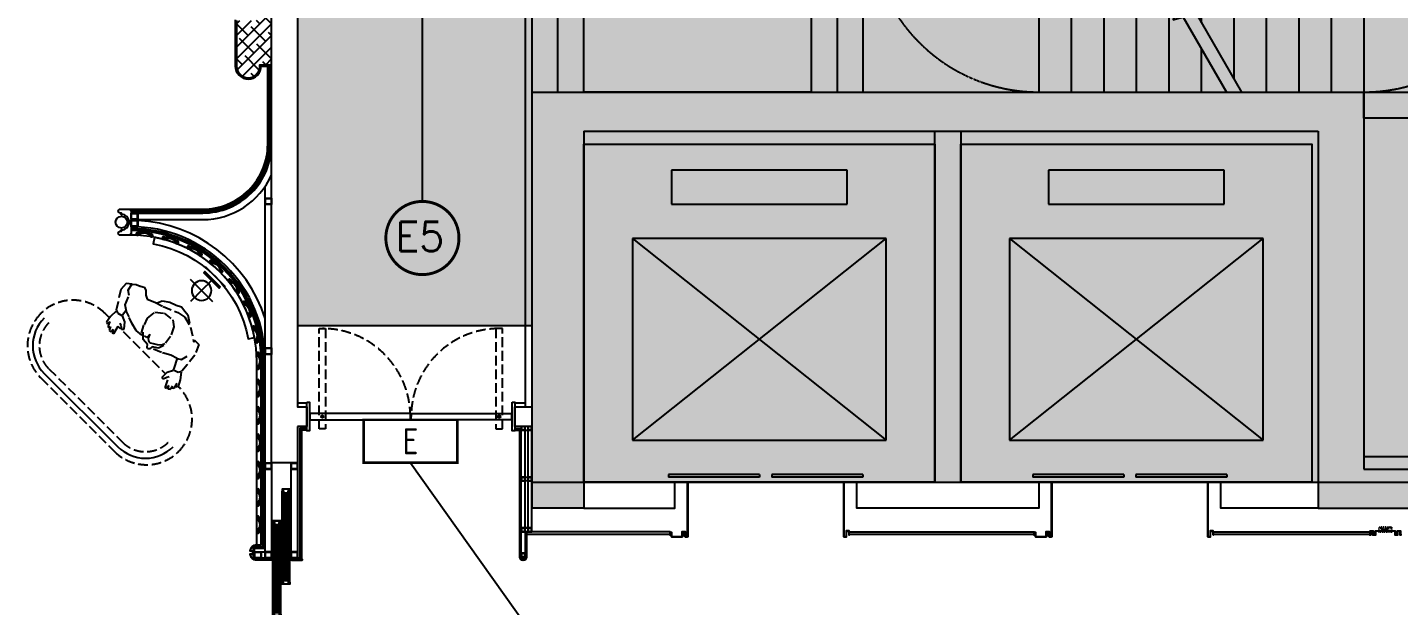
# Model space of a CAD drawing. Extents: x -284868 to 304789, y -137694 to 137894.
# Drawn here: x 131118 to 141663, y -96536 to -92091 of the extents above; entities that cross this region are included whole.
import ezdxf
from ezdxf.enums import TextEntityAlignment as Align

# ---------------------------------------------------------------- set-up
doc = ezdxf.new("R2010")
doc.units = 0
doc.set_wipeout_variables(frame=1)
doc.linetypes.add('DASH', pattern=[0.35, 0.25, -0.1])
doc.layers.get('0').update_dxf_attribs({"linetype": 'CONTINUOUS'})
for name, color, linetype in [('0-墙', 4, 'CONTINUOUS'), ('0-建筑柱体', 251, 'CONTINUOUS'), ('0-电梯', 3, 'CONTINUOUS'), ('0-非设计区域', 251, 'CONTINUOUS'), ('DIM-应急', 1, 'CONTINUOUS'), ('EQUIP-应急', 3, 'CONTINUOUS'), ('EQUIP-照明', 3, 'CONTINUOUS'), ('P-完成面', 42, 'CONTINUOUS'), ('P-平面家具', 3, 'CONTINUOUS'), ('P-平面楼梯', 3, 'CONTINUOUS'), ('P-门扇', 6, 'CONTINUOUS'), ('WIRE-照明', 130, 'CONTINUOUS')]:
    doc.layers.add(name, color=color, linetype=linetype)
doc.styles.add('_TEL_ATTDEF', font='GBENOR', dxfattribs={"width": 0.8, "height": 3, "bigfont": 'GBCBIG'})
doc.styles.add('_TEL_DIM', font='SIMPLEX', dxfattribs={"width": 0.8, "height": 3.5, "bigfont": 'HZTXT'})
doc.linetypes.add('FENCELINE2', pattern='A,6.35,-2.54,[132,ltypeshp.shx,S=2.54,R=0,X=-2.54,Y=0],-2.54,25.4', length=36.83)

# ---------------------------------------------------------------- blocks, each defined once
blk = doc.blocks.new('213r5467')
for p, q in [((-90909, -260063), (-90909, -260326)), ((-89559, -260063), (-90909, -260063)), ((-89559, -260326), (-89559, -260063)), ((-90909, -260326), (-89559, -260326)), ((-91209, -260588), (-91209, -262138)), ((-89259, -260588), (-91209, -260588)), ((-91209, -260588), (-89259, -262138)), ((-91209, -262138), (-89259, -260588)), ((-89259, -262138), (-89259, -260588)), ((-91209, -262138), (-89259, -262138))]:
    blk.add_line(p, q)
blk.add_lwpolyline([(-88884, -262463), (-91584, -262463), (-91584, -259863), (-88884, -259863), (-88884, -262463)])
blk = doc.blocks.new('sgASGHHHH')
for points in [[(-108646, -911224), (-109046, -910924), (-109046, -914124), (-108646, -914124)], [(-109046, -910924), (-108646, -911224), (-102996, -911224), (-102646, -910924)], [(-102646, -910924), (-102996, -911224), (-102996, -914124), (-102646, -913824)], [(-102646, -913824), (-102996, -914124), (-94146, -914124), (-94646, -913824)]]:
    blk.add_hatch(color=256).paths.add_polyline_path(points)
at = {"color": 4}
for p, q in [((-109046, -910924), (-109046, -914124)), ((-109046, -910924), (-102646, -910924)), ((-102646, -910924), (-102646, -913824)), ((-108646, -911224), (-108646, -914124)), ((-108646, -911224), (-102996, -911224)), ((-102996, -911224), (-102996, -914124)), ((-102646, -913824), (-94646, -913824)), ((-108646, -914124), (-109046, -914124)), ((-102996, -914124), (-94146, -914124))]:
    blk.add_line(p, q, dxfattribs=at)
blk = doc.blocks.new('$DORLIB2D$00000127')
at = {"color": 0}
for points in [[(-0.5333, 0.7949), (-0.5333, 0.6904)], [(-0.0333, 0.7949), (-0.5333, 0.7949)], [(-0.0333, 0.7949), (-0.0333, 0.6904)], [(0.5333, 0.7949), (0.0333, 0.7949)], [(0.0333, 0.7949), (0.0333, 0.6904)], [(0.5333, 0.7949), (0.5333, 0.6904)], [(-0.0333, 0.6904), (-0.5333, 0.6904)], [(0.5333, 0.6904), (0.0333, 0.6904)], [(0.5, 0.5), (-0.5, 0.5)]]:
    blk.add_lwpolyline(points, dxfattribs=at)
blk = doc.blocks.new('A$C00a7c3ed')
for p, q in [((-3800, -1240), (-3800, 0)), ((-3550, -1240), (-3550, 0)), ((-3300, -1240), (-3300, 0)), ((-3050, -1240), (-3050, 0)), ((-2800, -1240), (-2800, 0)), ((-2550, -1240), (-2550, 0)), ((-2300, -1240), (-2300, 0)), ((-2050, -1240), (-2050, 0)), ((-1800, -1240), (-1800, 0)), ((-1550, -1240), (-1550, 0)), ((-1300, -1240), (-1300, 0)), ((-1300, 0), (-1300, -1240)), ((-3860, -1240), (-3860, -1560)), ((-1240, -1240), (-3860, -1240)), ((-1240, -1560), (-1240, -1240)), ((-1300, -1300), (-3800, -1300)), ((-3800, -1300), (-3800, -1500)), ((-1300, -1300), (-3800, -1300)), ((-3800, -1500), (-3800, -1300)), ((-1300, -1500), (-1300, -1300)), ((-1300, -1300), (-1300, -1500)), ((-3860, -1560), (-3073, -1560)), ((-3800, -1500), (-3108, -1500)), ((-3800, -1500), (-3108, -1500)), ((-3800, -1560), (-3800, -2800)), ((-3550, -1560), (-3550, -2800)), ((-3300, -1560), (-3300, -2800)), ((-3108, -1500), (-2770, -2086)), ((-2993, -1500), (-1300, -1500)), ((-2993, -1500), (-2670, -2059)), ((-2993, -1500), (-1300, -1500)), ((-2958, -1560), (-1240, -1560)), ((-2800, -1560), (-2800, -1833)), ((-2550, -1560), (-2550, -2267)), ((-2300, -1560), (-2300, -2700)), ((-2050, -1560), (-2050, -2800)), ((-1800, -1560), (-1800, -2800)), ((-1550, -1560), (-1550, -2800)), ((-1300, -1560), (-1300, -2800)), ((-1300, -1560), (-1300, -2800)), ((-3050, -1600), (-3050, -2800)), ((-2800, -2033), (-2800, -2800)), ((-2770, -2086), (-2598, -2039)), ((-2598, -2039), (-2770, -2245)), ((-2770, -2245), (-2590, -2197)), ((-2590, -2197), (-2242, -2800)), ((-2690, -2224), (-2357, -2800)), ((-2550, -2467), (-2550, -2800))]:
    blk.add_line(p, q)
at = {"linetype": 'DASH'}
for points in [[(-3800, 0, 0.414206), (-5100, -1300)], [(-1300, 0, -0.414214), (0, -1300)], [(-3800, -2800, -0.41422), (-5100, -1500)], [(-1300, -2800, 0.414214), (0, -1500)]]:
    blk.add_lwpolyline(points, format="xyb", dxfattribs=at)
for points in [[(-3925, -650, 0, 0, 0), (-604, -650, 0, 0, 0), (-604, -2073, 0, 0, 0), (-2550, -2073, 0, 80, 0), (-2250, -2073, 0, 0, 0)], [(-4480, -1148, 0, 0, 0), (-4480, -1560, 0, 80, 0), (-4480, -1260, 0, 0, 0)], [(-3925, -2073, 0, 0, 0), (-2800, -2073, 0, 80, 0), (-3100, -2073, 0, 0, 0)]]:
    blk.add_lwpolyline(points, format="xyseb")
for points in [[(-5150, -1240), (-3860, -1240), (-3860, -1560), (-5150, -1560)], [(-1240, -1240), (0, -1240), (0, -1560), (-1240, -1560)]]:
    blk.add_lwpolyline(points, close=True)
blk = doc.blocks.new('A$C7A304ED9')
at = {"linetype": 'DASH', "ltscale": 0.1}
for p, q in [((-50, 28), (50, -2)), ((50, 28), (-50, -2))]:
    blk.add_line(p, q, dxfattribs=at)
blk.add_lwpolyline([(120, -26), (120, -32), (115, -32), (115, -2), (95, -2), (95, -32), (75, -32), (75, -2), (-75, -2), (-75, -32), (-95, -32), (-95, -2), (-115, -2), (-115, -32), (-120, -32), (-120, -26), (-119, -26), (-119, -30), (-117, -30), (-117, 0), (-93, 0), (-93, -30), (-76, -30), (-76, 0), (76, 0), (76, -30), (93, -30), (93, 0), (116, 0), (116, -30), (118, -30), (118, -26), (120, -26)])
for points in [[(-50, -2), (50, -2), (50, 28), (-50, 28)], [(-60, -6), (60, -6), (60, -2), (-60, -2)]]:
    blk.add_lwpolyline(points, close=True, dxfattribs=at)
blk = doc.blocks.new('A$C611527F21')
h = blk.add_hatch(color=7)
h.dxf.hatch_style = 1
h.set_gradient(color1=(255, 255, 255), color2=(255, 255, 0), tint=1, name='CYLINDER')
h.paths.add_polyline_path([(1340, -405), (1340, -380), (1320, -380), (1320, -406), (1325, -410), (1335, -410)])
for points in [[(60, -375), (60, -405), (55, -405), (55, -400), (56, -400), (56, -404), (58, -404), (58, -373), (81, -373), (81, -419), (99, -419), (99, 0), (0, 0), (0, 1), (100, 1), (100, -420), (80, -420), (80, -375), (60, -375)], [(1438, -400), (1438, -404), (1436, -404), (1436, -384), (1424, -384), (1424, -419), (1342, -419), (1342, -378), (1319, -378), (1319, -419), (1302, -419), (1302, 0), (1400, 0), (1400, 1), (1300, 1), (1300, -420), (1320, -420), (1320, -380), (1340, -380), (1340, -420), (1425, -420), (1425, -385), (1435, -385), (1435, -405), (1440, -405), (1440, -400), (1438, -400)]]:
    blk.add_lwpolyline(points)
blk.add_lwpolyline([(1340, -405), (1340, -380), (1320, -380), (1320, -406), (1325, -410), (1335, -410)], close=True)
blk = doc.blocks.new('A$Ccb2b344d')
at = {"layer": 'P-完成面', "color": 251}
for points in [[(0, 0), (30, 0), (30, 30), (0, 30)], [(2, 2), (28, 2), (28, 28), (2, 28)]]:
    blk.add_lwpolyline(points, close=True, dxfattribs=at)
blk = doc.blocks.new('A$C55830984')
at = {"layer": 'P-完成面', "color": 251}
for points in [[(-50, 50), (0, 50), (0, 0), (-50, 0)], [(-47, 47), (-3, 47), (-3, 3), (-47, 3)]]:
    blk.add_lwpolyline(points, close=True, dxfattribs=at)
blk = doc.blocks.new('A$Cdc63680e')
at = {"layer": 'P-完成面', "ltscale": 3}
h = blk.add_hatch(dxfattribs=at)
h.set_pattern_fill('ANSI38', color=250)
h.set_pattern_definition([(45, (-422851.3827, 373884.1253), (-2.24506403, 2.24506403), []), (135, (-422851.3827, 373884.1253), (-6.73519209, 2.24506403), [7.9375, -4.7625])])
edge = h.paths.add_edge_path()
edge.add_arc((-71, 0), 61.2, 359.6402, 407.8678)
edge.add_arc((-24, 54), 10.3, 96.603, 231.5978, ccw=False)
edge.add_arc((-25, 55), 9, 0, 89.651, ccw=False)
edge.add_line((-16, 55), (-16, 34))
edge.add_line((-16, 34), (-1, 34))
edge.add_line((-1, 34), (-1, -34))
edge.add_line((-1, -34), (-16, -34))
edge.add_line((-16, -34), (-16, -55))
edge.add_arc((-25, -55), 9, 270.349, 360, ccw=False)
edge.add_arc((-24, -54), 10.3, 128.4022, 263.397, ccw=False)
edge.add_arc((-71, 0), 61.2, 312.1322, 360.3598)
at = {"layer": 'P-完成面'}
blk.add_lwpolyline([(-11, 0, 0.213484), (-31, 45), (-31, 45, -0.669016), (-25, 65), (-25, 65, -0.414214), (-15, 55), (-15, 35), (0, 35), (0, -35), (-15, -35), (-15, -55, -0.414214), (-25, -65), (-25, -65, -0.669016), (-31, -45), (-31, -45, 0.213484), (-11, 0, -0.213484)], format="xyb", dxfattribs=at)
at = {"layer": 'P-完成面', "color": 251}
blk.add_lwpolyline([(-10, 0, 0.213595), (-30, 46, -0.668146), (-25, 64, -0.41243), (-16, 55), (-16, 34), (-1, 34), (-1, -34), (-16, -34), (-16, -55, -0.41243), (-25, -64, -0.668146), (-30, -46, 0.213595)], format="xyb", close=True, dxfattribs=at)
blk = doc.blocks.new('A$C05673959')
at = {"color": 6, "linetype": 'DASH', "ltscale": 80, "elevation": 0}
for points in [[(6, 41), (1, 45), (0, 39)], [(10, 25), (1, 45)], [(17, 47), (20, 52), (23, 47)], [(20, 25), (20, 52)], [(30, 25), (39, 45)], [(34, 41), (39, 45), (40, 39)]]:
    blk.add_lwpolyline(points, dxfattribs=at)
for points in [[(5, 15), (5, 0), (35, 0), (35, 15)], [(10, 15), (30, 15), (30, 25), (10, 25)]]:
    blk.add_lwpolyline(points, close=True, dxfattribs=at)
blk = doc.blocks.new('A$C91fbf63e')
at = {"color": 8}
blk.add_wipeout([(0, 0), (-50, 0), (-50, -50), (0, -50)], dxfattribs=at).dxf.layer = 'P-完成面'
at = {"layer": 'P-完成面'}
h = blk.add_hatch(dxfattribs=at)
h.set_pattern_fill('_USER', color=8, scale=3.749611, angle=225, style=0, double=1, pattern_type=0)
h.set_pattern_definition([(135, (1.25, -48.3284), (2.65138, 2.65138), []), (45, (1.25, -48.3284), (2.65138, -2.65138), [])])
h.paths.add_polyline_path([(-2, -48), (-2, -43), (-47, -43), (-47, -48)])
at = {"layer": 'P-完成面', "color": 3, "elevation": 0}
for points in [[(-3, -48), (-2, -48), (-2, -2), (-48, -2), (-48, -48), (-47, -48), (-47, -50), (-50, -50), (-50, 0), (0, 0), (0, -50), (-3, -50), (-3, -48)], [(-47, -43), (-2, -43), (-2, -48), (-47, -48), (-47, -43)]]:
    blk.add_lwpolyline(points, dxfattribs=at)
at = {"layer": 'P-完成面', "color": 8, "elevation": 0}
blk.add_lwpolyline([(-47, -50), (-3, -50)], dxfattribs=at)
at = {"layer": 'P-完成面', "color": 8}
for centre in [(-47, -43, 0), (-2, -43, 0)]:
    blk.add_arc(centre, 0.722, 234.7473, 305.2527, dxfattribs=at)
at = {"layer": 'P-完成面', "color": 8, "extrusion": (0, 0, -1), "xscale": -0.674219491757518, "yscale": 0.674219491757518, "zscale": -0.674219491757518, "rotation": 180}
blk.add_blockref('A$C05673959', (12, -2, 0), dxfattribs=at)
blk = doc.blocks.new('A$C95e0a651')
at = {"color": 251, "ltscale": 3}
for p, q in [((10, -45), (10, -687)), ((50, -45), (50, -687))]:
    blk.add_line(p, q, dxfattribs=at)
for points in [[(38, -45), (50, -45), (50, -15), (60, -15), (60, 0), (0, 0), (0, -15), (10, -15), (10, -45), (22, -45), (22, -30), (38, -30), (38, -45)], [(38, -687), (50, -687), (50, -717), (60, -717), (60, -732), (0, -732), (0, -717), (10, -717), (10, -687), (22, -687), (22, -702), (38, -702), (38, -687)]]:
    blk.add_lwpolyline(points)
at = {"color": 8, "ltscale": 3}
for points in [[(0, -717), (0, -15)], [(60, -717), (60, -15)]]:
    blk.add_lwpolyline(points, dxfattribs=at)
for points in [[(39, -44), (48, -44), (48, -14), (58, -14), (58, -2), (2, -2), (2, -14), (12, -14), (12, -44), (21, -44), (21, -28), (39, -28)], [(39, -689), (48, -689), (48, -719), (58, -719), (58, -731), (2, -731), (2, -719), (12, -719), (12, -689), (21, -689), (21, -704), (39, -704)]]:
    blk.add_lwpolyline(points, close=True)
at = {"color": 5}
blk.add_lwpolyline([(26, -30), (34, -30), (36, -32), (36, -700), (34, -702), (26, -702), (24, -700), (24, -32)], close=True, dxfattribs=at)
blk = doc.blocks.new('*U406')
blk.add_line((-202, 244), (-202, 29))
at = {"color": 250}
blk.add_wipeout([(1, 82), (4, 85), (7, 89), (10, 92), (12, 96), (15, 101), (17, 105), (18, 109), (20, 114), (21, 118), (22, 123), (23, 127), (23, 132), (23, 137), (23, 142), (22, 146), (21, 151), (20, 155), (19, 160), (17, 164), (15, 169), (13, 173), (10, 177), (8, 181), (5, 184), (1, 188), (-2, 191), (-6, 194), (-9, 197), (-13, 199), (-18, 202), (-22, 204), (-26, 205), (-31, 207), (-35, 208), (-40, 209), (-44, 210), (-49, 210), (-54, 210), (-59, 210), (-63, 209), (-68, 208), (-72, 207), (-77, 206), (-81, 204), (-86, 202), (-90, 200), (-94, 197), (-98, 195), (-101, 192), (-105, 188), (-108, 185), (-111, 181), (-114, 178), (-116, 174), (-119, 169), (-121, 165), (-122, 161), (-124, 156), (-125, 152), (-126, 147), (-127, 143), (-127, 138), (-127, 133), (-127, 128), (-126, 124), (-125, 119), (-124, 115), (-123, 110), (-121, 106), (-119, 101), (-117, 97), (-114, 93), (-112, 89), (-109, 86), (-105, 82), (-102, 79), (-98, 76), (-95, 73), (-91, 71), (-86, 68), (-82, 66), (-78, 65), (-73, 63), (-69, 62), (-64, 61), (-60, 60), (-55, 60), (-50, 60), (-45, 60), (-41, 61), (-36, 62), (-32, 63), (-27, 64), (-23, 66), (-18, 68), (-14, 70), (-10, 73), (-6, 75), (-3, 78)], dxfattribs=at)
for points in [[(-160, 135), (-172, 135), (-172, 219), (-160, 219)], [(-160, 53), (-172, 53), (-172, 135), (-160, 135)]]:
    blk.add_hatch(color=256).paths.add_polyline_path(points)
for q in [(-172, 217), (-172, 53)]:
    blk.add_line((-172, 135), q)
at = {"color": 251}
for q in [(-52, 255), (-172, 135), (68, 135), (-52, 15)]:
    blk.add_line((-52, 135), q, dxfattribs=at)
for points in [[(-172, 53), (-160, 53), (-160, 219), (-172, 219)], [(-172, 53), (-172, 53), (-172, 217), (-172, 217)]]:
    blk.add_lwpolyline(points, close=True)
blk.add_circle((-52, 135), 75)
blk = doc.blocks.new('A$C78095CF1')
at = {"color": 251, "linetype": 'DASH', "ltscale": 300}
blk.add_wipeout([(673, 62), (712, 104), (722, 0), (736, 0), (743, 37), (750, 2), (769, 7), (774, 42), (776, 25), (793, 30), (797, 69), (800, 69), (805, 48), (821, 62), (810, 121), (788, 185), (833, 372), (823, 471), (772, 488), (776, 469), (693, 574), (672, 597), (586, 680), (543, 700), (520, 696), (496, 693), (465, 693), (433, 692), (369, 674), (338, 639), (317, 635), (244, 630), (218, 658), (198, 696), (175, 713), (142, 707), (104, 702), (69, 689), (68, 690), (18, 674), (0, 605), (43, 425), (45, 418), (26, 365), (23, 354), (12, 296), (28, 282), (35, 302), (36, 303), (40, 263), (57, 259), (59, 275), (64, 240), (83, 236), (90, 266), (97, 233), (111, 232), (121, 337), (160, 295), (176, 307), (154, 366), (113, 405), (120, 466), (134, 451), (175, 416), (214, 384), (277, 341), (340, 328), (352, 326), (367, 298), (418, 275), (425, 253), (437, 241), (453, 249), (458, 259), (464, 259), (532, 264), (559, 266), (623, 276), (642, 279), (658, 278), (696, 278), (707, 277), (720, 172), (679, 132), (659, 78), (657, 74)], dxfattribs=at).dxf.layer = 'P-平面家具'
at = {"layer": 'P-平面家具', "color": 251, "linetype": 'DASH', "ltscale": 300}
for p, q in [((18, 674), (0, 605)), ((0, 605), (25, 500)), ((69, 691), (18, 674)), ((61, 630), (66, 689)), ((88, 592), (61, 630)), ((88, 592), (61, 630)), ((65, 672), (69, 691)), ((104, 702), (69, 689)), ((142, 704), (104, 702)), ((142, 707), (175, 713)), ((175, 713), (198, 696)), ((198, 696), (218, 658)), ((218, 658), (244, 630)), ((244, 630), (317, 635)), ((317, 635), (399, 634)), ((338, 639), (369, 674)), ((369, 674), (433, 692)), ((399, 634), (535, 643)), ((433, 692), (496, 693)), ((496, 693), (543, 700)), ((535, 643), (610, 633)), ((543, 700), (586, 680)), ((586, 680), (623, 663)), ((610, 633), (693, 574)), ((623, 663), (675, 593)), ((25, 500), (45, 418)), ((92, 503), (88, 592)), ((92, 503), (88, 592)), ((120, 466), (92, 503)), ((319, 481), (355, 557)), ((319, 419), (319, 481)), ((355, 557), (432, 584)), ((432, 584), (525, 564)), ((525, 564), (558, 515)), ((558, 515), (569, 426)), ((693, 574), (776, 469)), ((776, 469), (772, 488)), ((772, 488), (823, 471)), ((45, 418), (23, 354)), ((43, 425), (66, 407)), ((66, 407), (106, 405)), ((113, 405), (115, 431)), ((154, 366), (113, 405)), ((115, 431), (120, 466)), ((128, 455), (120, 466)), ((169, 422), (128, 455)), ((176, 307), (154, 366)), ((231, 372), (169, 422)), ((277, 341), (214, 384)), ((328, 345), (316, 413)), ((394, 339), (397, 366)), ((397, 366), (401, 327)), ((569, 426), (551, 328)), ((833, 372), (808, 267)), ((823, 471), (833, 372)), ((23, 354), (12, 296)), ((12, 296), (28, 282)), ((28, 282), (35, 312)), ((33, 302), (36, 302)), ((35, 312), (40, 263)), ((40, 263), (57, 259)), ((57, 259), (59, 275)), ((59, 275), (64, 240)), ((64, 240), (83, 236)), ((83, 236), (90, 266)), ((90, 266), (97, 233)), ((111, 234), (121, 337)), ((121, 337), (136, 323)), ((136, 323), (160, 295)), ((160, 295), (176, 307)), ((340, 328), (277, 341)), ((330, 352), (353, 319)), ((367, 298), (338, 354)), ((361, 330), (382, 327)), ((418, 275), (367, 298)), ((382, 327), (394, 339)), ((401, 327), (413, 306)), ((413, 306), (434, 298)), ((425, 253), (418, 275)), ((437, 241), (425, 253)), ((434, 298), (460, 305)), ((453, 249), (437, 241)), ((464, 273), (453, 249)), ((460, 305), (497, 311)), ((479, 278), (464, 273)), ((559, 266), (464, 259)), ((519, 287), (479, 278)), ((497, 311), (530, 325)), ((551, 330), (519, 287)), ((530, 325), (551, 349)), ((642, 279), (559, 266)), ((707, 277), (642, 279)), ((705, 278), (745, 286)), ((718, 197), (707, 277)), ((745, 286), (776, 335)), ((808, 267), (788, 185)), ((97, 233), (111, 234)), ((657, 74), (679, 132)), ((679, 132), (720, 172)), ((720, 172), (718, 197)), ((767, 173), (727, 172)), ((790, 192), (767, 173)), ((788, 185), (810, 121)), ((810, 121), (821, 62)), ((673, 62), (657, 74)), ((697, 90), (673, 62)), ((712, 104), (697, 90)), ((722, 0), (712, 104)), ((736, 0), (722, 0)), ((743, 33), (736, 0)), ((750, 2), (743, 33)), ((769, 7), (750, 2)), ((774, 42), (769, 7)), ((776, 25), (774, 42)), ((793, 30), (776, 25)), ((798, 79), (793, 30)), ((800, 69), (797, 69)), ((805, 48), (798, 79)), ((821, 62), (805, 48))]:
    blk.add_line(p, q, dxfattribs=at)
blk = doc.blocks.new('$equip$00002534')
for p, q in [((-0.72, 0.66), (-0.72, 0)), ((0.72, 0.66), (-0.72, 0.66)), ((0.72, 0), (0.72, 0.66)), ((-0.72, 0), (0.72, 0))]:
    blk.add_line(p, q)
at = {"const_width": 0.04}
blk.add_lwpolyline([(-0.72, 0.66), (-0.72, 0), (0.72, 0), (0.72, 0.66), (-0.72, 0.66), (-0.72, 0)], dxfattribs=at)
for p in [(0, 0.66), (-0.72, 0.33), (0.72, 0.33), (0, 0)]:
    blk.add_point(p)
at = {"color": 7, "style": '_TEL_DIM'}
blk.add_attdef('$TEXT$', text='', height=0.4, dxfattribs=at).set_placement((0, 0.33), align=Align.MIDDLE_CENTER)
at = {"color": 7, "style": '_TEL_DIM', "flags": 1}
blk.add_attdef('A', text='', height=0.00002, dxfattribs=at).set_placement((0, 0), align=Align.MIDDLE_CENTER)
blk = doc.blocks.new('$equip_U$00000112(caizejiong)')
at = {"color": 3, "const_width": 0.03}
blk.add_lwpolyline([(0.006, 0.375, -1), (0.006, -0.375, -1), (0.006, 0.375, -0.9514)], format="xyb", dxfattribs=at)
blk.add_circle((0.006, 0), 0.375)
for p in [(0.006, 0.375), (-0.369, 0), (0.381, 0), (0.006, -0.375)]:
    blk.add_point(p)
at = {"color": 7, "style": '_TEL_DIM'}
blk.add_attdef('$TEXT$', text='', height=0.3, dxfattribs=at).set_placement((-0.02, 0.016), align=Align.MIDDLE_CENTER)
at = {"color": 7, "style": '_TEL_DIM', "flags": 1}
for tag in ['A', 'REMARK']:
    blk.add_attdef(tag, text='', height=0.00002, dxfattribs=at).set_placement((0, 0), align=Align.MIDDLE_CENTER)

msp = doc.modelspace()

# ---------------------------------------------------------------- hatches: boundary and pattern name
at = {"layer": '0-非设计区域', "ltscale": 3}
h = msp.add_hatch(dxfattribs=at)
h.set_pattern_fill('ANGLE', color=256, scale=100)
h.set_pattern_definition([(0, (-290154.35, 278012.8), (0, 698.5), [508, -190.5]), (90, (-290154.35, 278012.8), (-698.5, 4e-14), [508, -190.5])])
h.paths.add_polyline_path([(135496, -67386), (135496, -75488), (133196, -75488), (133196, -94382), (134996, -94382), (134996, -95588), (144596, -95588), (144596, -99388), (141046, -99388), (141046, -99688), (134996, -99688), (134996, -103688), (143996, -103688), (143996, -106368), (149296, -106368), (149296, -117136), (150146, -117136), (150146, -118589), (161147, -118589), (161147, -65088), (150146, -65088), (150146, -67386), (148646, -67386), (148646, -65088), (136146, -65088), (136146, -67386)])
at = {"layer": 'P-完成面', "ltscale": 3}
h = msp.add_hatch(dxfattribs=at)
h.set_pattern_fill('ANSI38', color=250, scale=20)
h.set_pattern_definition([(45, (-290154.346, 278012.77), (-44.9012806, 44.9012806), []), (135, (-290154.346, 278012.77), (-134.703842, 44.9012806), [158.75, -95.25])])
h.paths.add_polyline_path([(132996, -84598), (131866, -84598, 1), (131866, -84678), (132026, -84678), (132026, -84748), (132216, -84748, -0.414214), (132346, -84878), (132346, -85798, -0.414214), (132216, -85928), (132026, -85928), (132026, -85998), (131866, -85998, 1), (131866, -86078), (132466, -86078, -0.414214), (132976, -86588), (132976, -87198), (132906, -87198, 0.447214), (132816, -87098, 0.414214), (132726, -87188), (132726, -87538), (132926, -87538), (132926, -92038), (132726, -92038), (132726, -92388, 0.414214), (132816, -92478, 0.447214), (132906, -92378), (132996, -92378)])

# ---------------------------------------------------------------- linework, layer by layer
at = {"layer": '0-墙', "ltscale": 3}
msp.add_lwpolyline([(133196, -95158), (133196, -95438), (132996, -95438), (132996, -75288), (133446, -75288), (133446, -75488), (133196, -75488), (133196, -95008), (133266, -95008), (133266, -95158), (133196, -95158)], dxfattribs=at)
at = {"layer": '0-墙'}
for points in [[(135196, -91788), (135196, -90438), (134996, -90438), (134996, -92588), (135196, -92588), (135196, -91988), (137346, -91988), (137346, -92588), (137546, -92588), (137546, -90438), (137346, -90438), (137346, -91788), (135196, -91788)], [(144096, -92788), (141396, -92788), (141396, -92588), (142696, -92588)], [(138296, -95588), (138896, -95588), (138896, -95788), (137496, -95788), (137496, -95588), (138096, -95588), (138096, -92888), (138296, -92888), (138296, -95588)]]:
    msp.add_lwpolyline(points, dxfattribs=at)
at = {"layer": '0-墙', "color": 251}
msp.add_lwpolyline([(135396, -91988), (137146, -91988), (137146, -92588), (135396, -92588)], close=True, dxfattribs=at)
at = {"layer": '0-墙', "ltscale": 3}
msp.add_lwpolyline([(134996, -95008), (134996, -95158), (134866, -95158), (134866, -95008)], close=True, dxfattribs=at)
at = {"layer": '0-墙'}
for points in [[(135396, -95788), (136096, -95788), (136096, -95588), (135396, -95588)], [(141046, -95788), (140296, -95788), (140296, -95588), (141046, -95588)]]:
    msp.add_lwpolyline(points, close=True, dxfattribs=at)
at = {"layer": '0-墙', "color": 251}
msp.add_solid([(135396, -92588), (135396, -91988), (135589, -92138), (137146, -91988)], dxfattribs=at)
at = {"layer": '0-非设计区域', "ltscale": 3}
msp.add_lwpolyline([(161147, -118589), (161147, -65088), (150146, -65088), (150146, -67386), (148646, -67386), (148646, -65088), (136146, -65088), (136146, -67386), (135496, -67386), (135496, -75488), (133196, -75488), (133196, -94382), (134996, -94382), (134996, -95588), (144596, -95588), (144596, -99388)], dxfattribs=at)
at = {"layer": 'DIM-应急'}
msp.add_lwpolyline([(134156, -93428), (134156, -89886)], dxfattribs=at)
at = {"layer": 'P-完成面', "color": 251, "ltscale": 3}
for p, q in [((132946, -94653), (132946, -93314)), ((134996, -95938), (134996, -95188))]:
    msp.add_line(p, q, dxfattribs=at)
at = {"layer": 'P-完成面', "color": 251}
for p, q in [((131966, -93568), (131966, -93573)), ((132853, -96079), (132853, -96178)), ((132865, -96082), (132853, -96082)), ((132865, -96172), (132853, -96172)), ((132865, -96094), (132946, -96094))]:
    msp.add_line(p, q, dxfattribs=at)
at = {"layer": 'P-完成面'}
for p, q in [((133196, -94978), (133266, -94978)), ((134866, -94978), (134946, -94978))]:
    msp.add_line(p, q, dxfattribs=at)
for points in [[(134946, -90413), (134946, -95008)], [(133266, -95188), (133226, -95188), (133226, -96178)], [(134955, -95988), (136060, -95988), (136060, -95968), (134955, -95968), (134955, -95988)], [(137438, -95988), (137438, -95968), (138860, -95968), (138860, -95988)], [(137438, -95988), (138860, -95988), (138860, -95982)], [(140238, -95988), (140238, -95968), (141445, -95968), (141445, -95988)], [(140238, -95988), (141445, -95988), (141445, -95982)], [(133213, -96178), (133231, -96178), (133231, -96188), (133146, -96188), (133146, -96172)], [(133213, -96180), (133230, -96180), (133230, -96187), (133148, -96187), (133148, -96172)]]:
    msp.add_lwpolyline(points, dxfattribs=at)
at = {"layer": 'P-完成面', "ltscale": 3}
for points in [[(132716, -92033), (132716, -92388, 0.414214), (132816, -92488), (132816, -92488, 0.414214), (132916, -92388), (132996, -92388)], [(131916, -93498), (131916, -93488), (132466, -93488, 0.414214), (132966, -92988), (132966, -92388)], [(131916, -93498), (132466, -93498, 0.414214), (132976, -92988), (132976, -92388)]]:
    msp.add_lwpolyline(points, format="xyb", dxfattribs=at)
at = {"layer": 'P-完成面', "color": 251, "ltscale": 3}
for points in [[(132726, -92038), (132726, -92388, 0.414214), (132816, -92478, 0.447214), (132906, -92378), (132996, -92378)], [(131916, -93508), (132466, -93508, 0.414214), (132986, -92988), (132986, -92388)], [(131916, -93518), (132466, -93518, 0.414214), (132996, -92988), (132996, -92388)], [(131916, -93568), (132466, -93568, 0.296379), (132996, -93224, 0.296379)]]:
    msp.add_lwpolyline(points, format="xyb", dxfattribs=at)
at = {"layer": 'P-完成面'}
msp.add_lwpolyline([(131911, -93688), (131831, -93688, -0.414214), (131816, -93673), (131816, -93673, -0.414214), (131831, -93658), (131841, -93658, -1), (131841, -93648, 1), (131841, -93528, -1), (131841, -93518), (131831, -93518, -0.414214), (131816, -93503), (131816, -93503, -0.414214), (131831, -93488), (131911, -93488), (131911, -93498), (131916, -93498), (131916, -93678), (131911, -93678)], format="xyb", close=True, dxfattribs=at)
at = {"layer": 'P-完成面', "color": 251}
for points in [[(132946, -96070), (132946, -94653, 0.414214), (131916, -93623, 0.414214)], [(132931, -96082), (132931, -94653, 0.414214), (131916, -93638, 0.414214)], [(132946, -94329, 0.31455), (131966, -93575)], [(132919, -96070), (132919, -94653, 0.414214), (131916, -93650)], [(134866, -95187), (134908, -95187), (134908, -96163, 0.414214), (134931, -96187, 0.414214), (134955, -96163), (134955, -95968), (134946, -95968), (134946, -96163, -0.414214), (134931, -96178, -0.414214), (134916, -96163), (134916, -95178), (134866, -95178)], [(132995, -96172), (132995, -96187), (132881, -96187, -0.407029), (132833, -96140), (132853, -96140), (132853, -96117), (132833, -96117, -0.407029), (132881, -96070), (132919, -96070)]]:
    msp.add_lwpolyline(points, format="xyb", dxfattribs=at)
at = {"layer": 'P-完成面'}
for points in [[(132916, -96068), (132916, -94653, 0.414214), (131916, -93653)], [(132094, -93705), (132085, -93754, -0.309555), (132816, -94485), (132865, -94476, 0.309555), (132094, -93705, 0)], [(134956, -95988), (134956, -96163, -0.414214), (134931, -96188), (134931, -96188, -0.414214), (134906, -96163), (134906, -95188), (134866, -95188)], [(132996, -96172), (132996, -96188), (132881, -96188, -0.414214), (132831, -96138), (132831, -96138), (132851, -96138), (132851, -96118), (132831, -96118), (132831, -96118, -0.414214), (132881, -96068), (132916, -96068)]]:
    msp.add_lwpolyline(points, format="xyb", dxfattribs=at)
at = {"layer": 'P-完成面', "color": 8}
msp.add_lwpolyline([(132881, -96068), (132881, -94653, 0.414214), (131916, -93688), (131916, -93688), (131916, -93678)], format="xyb", dxfattribs=at)
at = {"layer": 'P-完成面'}
for points in [[(133266, -94973), (133286, -94973), (133286, -95193), (133266, -95193)], [(134846, -94973), (134866, -94973), (134866, -95193), (134846, -95193)]]:
    msp.add_lwpolyline(points, close=True, dxfattribs=at)
at = {"layer": 'P-完成面', "color": 251}
for points in [[(133266, -95175), (133213, -95175), (133213, -96180)], [(133266, -95187), (133225, -95187), (133225, -96178)], [(132946, -96172), (132865, -96172), (132865, -96082), (132946, -96082)]]:
    msp.add_lwpolyline(points, dxfattribs=at)
at = {"layer": 'P-完成面', "color": 251, "ltscale": 3}
msp.add_lwpolyline([(134946, -95188), (134966, -95188), (134966, -95938), (134946, -95938)], close=True, dxfattribs=at)
at = {"layer": 'P-完成面', "color": 251}
for points in [[(132946, -95488), (132996, -95488), (132996, -96122), (132946, -96122)], [(133146, -95488), (133196, -95488), (133196, -96122), (133146, -96122)], [(134946, -95548), (134966, -95548), (134966, -95578), (134946, -95578)], [(134946, -95938), (134966, -95938), (134966, -95968), (134946, -95968)], [(132915, -96122), (132946, -96122), (132946, -96172), (132915, -96172)], [(133213, -96172), (133148, -96172), (133148, -96180), (133213, -96180)], [(133230, -96180), (133148, -96180), (133148, -96187), (133230, -96187)]]:
    msp.add_lwpolyline(points, close=True, dxfattribs=at)
at = {"layer": 'P-完成面'}
msp.add_circle((131841, -93588), 45, dxfattribs=at)
at = {"layer": 'P-门扇', "color": 251}
for p, q in [((133374, -95083), (133398, -95083)), ((133386, -95071), (133386, -95095)), ((134758, -95083), (134734, -95083)), ((134746, -95071), (134746, -95095))]:
    msp.add_line(p, q, dxfattribs=at)
at = {"layer": 'P-门扇', "color": 251, "linetype": 'DASH', "ltscale": 300}
for points in [[(133361, -95178), (133361, -94406), (133411, -94406), (133411, -95178)], [(134771, -95178), (134771, -94406), (134721, -94406), (134721, -95178)]]:
    msp.add_lwpolyline(points, close=True, dxfattribs=at)
at = {"layer": 'P-门扇'}
for points in [[(133291, -95058), (133291, -95108), (134064, -95108), (134064, -95058)], [(134841, -95058), (134841, -95108), (134069, -95108), (134069, -95058)]]:
    msp.add_lwpolyline(points, close=True, dxfattribs=at)
at = {"layer": 'P-门扇', "color": 251}
for centre in [(133386, -95083), (134746, -95083)]:
    msp.add_circle(centre, 10, dxfattribs=at)
at = {"layer": 'P-门扇', "color": 251, "linetype": 'DASH', "ltscale": 300}
for centre, start, end in [((133386, -95083), 0, 90), ((134746, -95083), 90, 180)]:
    msp.add_arc(centre, 677, start, end, dxfattribs=at)
at = {"layer": 'WIRE-照明'}
msp.add_lwpolyline([(134064, -95438), (135504, -97462)], dxfattribs=at)

# ---------------------------------------------------------------- block references
at = {"layer": '0-建筑柱体'}
msp.add_blockref('sgASGHHHH', (244042, 818336), dxfattribs=at)
at = {"layer": '0-电梯', "xscale": -1, "rotation": 180}
msp.add_blockref('213r5467', (232981, -355252), dxfattribs=at)
at = {"layer": '0-电梯'}
for p in [(226981, 166875), (229881, 166875)]:
    msp.add_blockref('213r5467', p, dxfattribs=at)
at = {"layer": '0-非设计区域', "color": 1, "ltscale": 3}
for p in [(134916, -95188), (134966, -95188), (134966, -95578), (134966, -95968), (134916, -96163)]:
    msp.add_blockref('A$Ccb2b344d', p, dxfattribs=at)
at = {"layer": 'EQUIP-应急'}
ref = msp.add_blockref('$equip$00002534', (134064, -95108), dxfattribs=dict(at, xscale=500, yscale=500, zscale=500, rotation=180))
ref.add_attrib('$TEXT$', 'E', dxfattribs={"layer": '0', "color": 7, "height": 200, "style": '_TEL_ATTDEF'}).set_placement((134064, -95273), align=Align.MIDDLE_CENTER)
at = {"layer": 'EQUIP-照明', "xscale": 750, "yscale": 750, "zscale": 750}
msp.add_blockref('$equip_U$00000112(caizejiong)', (134151, -93710), dxfattribs=at).add_auto_attribs({'$TEXT$': 'E5'})
at = {"layer": 'P-完成面', "color": 1, "ltscale": 3}
for p in [(132996, -93453), (131966, -93568), (131966, -93623), (132996, -94605), (132996, -95488), (133196, -95488), (132915, -96172), (132996, -96172), (133196, -96172)]:
    msp.add_blockref('A$C55830984', p, dxfattribs=at)
at = {"layer": 'P-完成面', "color": 1, "ltscale": 3, "xscale": -1}
for p, rotation in [((132021, -93660), 263.990143631382), ((132225, -93703), 251.9901436313806), ((132416, -93788), 239.9901436313806), ((132585, -93911), 227.9901436313807), ((132725, -94066), 215.9901436313807), ((132830, -94247), 203.9901436313808), ((132894, -94446), 191.9901436313808), ((132916, -94654), 180.4965831798653), ((132916, -94864), 180), ((132916, -95074), 180), ((132916, -95284), 180), ((132916, -95494), 180), ((132916, -95704), 180), ((132916, -95914), 180)]:
    msp.add_blockref('A$Cdc63680e', p, dxfattribs=dict(at, rotation=rotation))
at = {"layer": 'P-完成面', "color": 251}
for p in [(134916, -95578), (134916, -95968)]:
    msp.add_blockref('A$Ccb2b344d', p, dxfattribs=at)
at = {"layer": 'P-完成面', "xscale": -1}
for p in [(137496, -95588), (140296, -95588)]:
    msp.add_blockref('A$C611527F21', p, dxfattribs=at)
at = {"layer": 'P-完成面'}
msp.add_blockref('A$C7A304ED9', (141561, -95962), dxfattribs=at)
at = {"layer": 'P-平面楼梯', "ltscale": 3}
msp.add_blockref('A$C00a7c3ed', (142696, -89788), dxfattribs=at)
at = {"layer": 'P-门扇', "xscale": 1400, "yscale": 200, "zscale": 1400}
for p in [(136796, -95688), (139596, -95688)]:
    msp.add_blockref('$DORLIB2D$00000127', p, dxfattribs=at)
at = {"layer": 'P-门扇'}
for p in [(133076, -95640), (133006, -95884)]:
    msp.add_blockref('A$C95e0a651', p, dxfattribs=at)

# ---------------------------------------------------------------- next in the draw order: block references
at = {"layer": 'P-完成面', "ltscale": 3, "xscale": 0.2000203023842177, "yscale": 0.2000203023842177, "zscale": 0.2000203023842177}
msp.add_blockref('A$C91fbf63e', (132946, -92378), dxfattribs=at)
at = {"layer": 'P-平面家具', "linetype": 'DASH', "ltscale": 300, "xscale": -1.008957704772744, "yscale": 1.008957704772744, "zscale": 1.008957704772744, "rotation": 45.00091616799906}
msp.add_blockref('*U406', (132516, -94247), dxfattribs=at)

# ---------------------------------------------------------------- next in the draw order: linework, layer by layer
at = {"layer": 'P-平面家具', "linetype": 'DASH', "ltscale": 300}
msp.add_lwpolyline([(131220, -94291), (131220, -94291, 0.414214), (131221, -94786), (131787, -95351, 0.414214), (132282, -95350), (132282, -95350, 0.414214), (132282, -94855), (131715, -94290, 0.414214)], format="xyb", close=True, dxfattribs=at)

# ---------------------------------------------------------------- next in the draw order: block references
at = {"layer": 'P-平面家具', "linetype": 'DASH', "ltscale": 300, "xscale": 0.8800000001215574, "yscale": 0.8800000001215574, "zscale": 0.8800000001215574, "rotation": 334.2027609682958}
msp.add_blockref('A$C78095CF1', (131604, -94586), dxfattribs=at)

# ---------------------------------------------------------------- next in the draw order: linework, layer by layer
at = {"layer": 'P-平面家具', "color": 6, "linetype": 'FENCELINE2', "ltscale": 3}
msp.add_lwpolyline([(131246, -94326, 0.414214), (131247, -94751), (131814, -95315, 0.414214), (132238, -95315, 0.414214)], format="xyb", dxfattribs=at)
at = {"layer": 'P-平面家具', "color": 251, "linetype": 'DASH', "ltscale": 300}
msp.add_lwpolyline([(131282, -94362, 0.414214), (131282, -94715), (131849, -95280, 0.414214), (132203, -95279)], format="xyb", dxfattribs=at)

doc.saveas('drawing.dxf')
